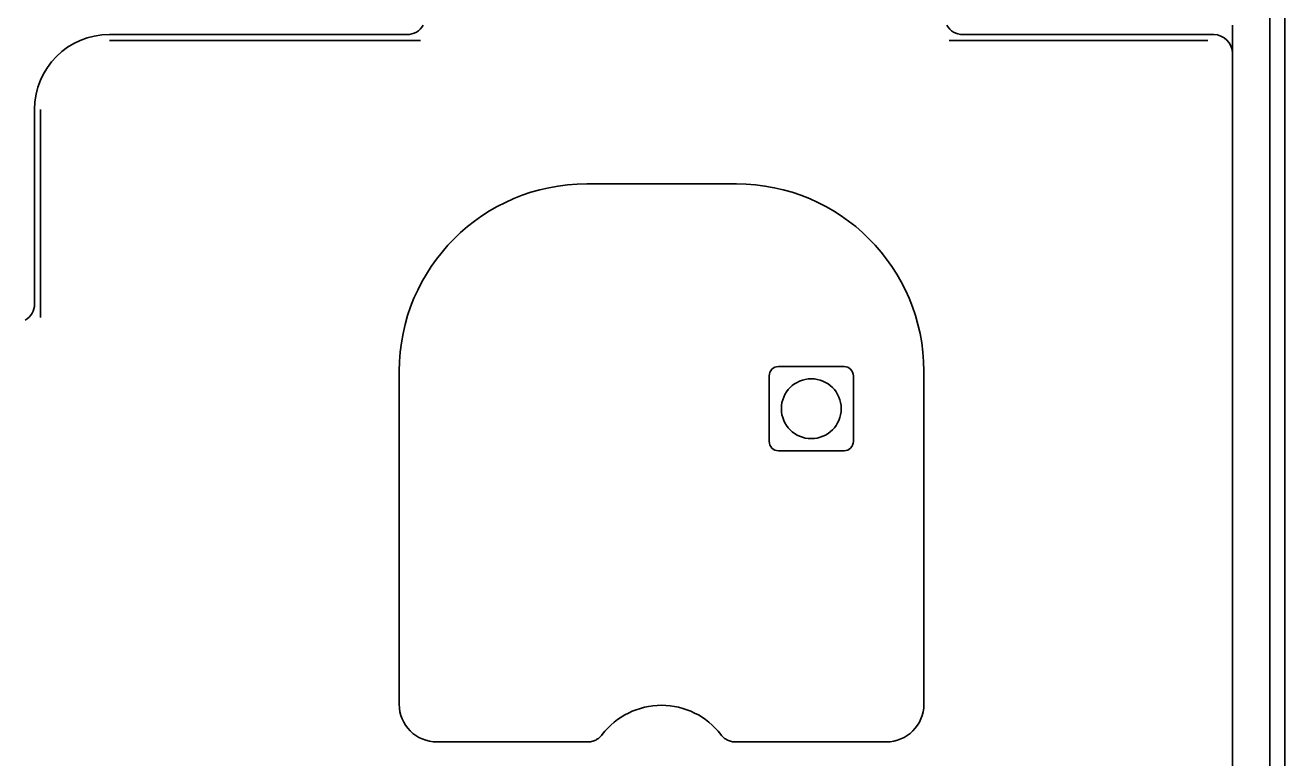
# Model space of a CAD drawing. Extents: x -760 to 4209, y 5795 to 10697.
# Drawn here: x 2643.6 to 2710.9, y 9599.3 to 9638.5 of the extents above; entities that cross this region are included whole.
import ezdxf

# ---------------------------------------------------------------- set-up
doc = ezdxf.new("R2010")
doc.units = 0
doc.header["$LTSCALE"] = 5
doc.layers.add('1', color=7, linetype='CONTINUOUS', true_color=0xffffff)

msp = doc.modelspace()

# ---------------------------------------------------------------- linework, layer by layer
at = {"layer": '1', "color": 7, "linetype": 'Continuous', "lineweight": 35}
for p, q in [((2710.055, 10525.872), (2710.055, 9547.022)), ((2710.855, 9530.022), (2710.855, 9841.922)), ((2708.055, 9546.722), (2708.055, 9638.531)), ((2648.055, 9638.022), (2663.956, 9638.022)), ((2648.055, 9637.706), (2664.683, 9637.706)), ((2692.927, 9637.706), (2706.74, 9637.706)), ((2693.654, 9638.022), (2707.056, 9638.022)), ((2708.055, 9637.022), (2708.055, 9551.022)), ((2644.055, 9623.621), (2644.055, 9634.022)), ((2644.37, 9622.894), (2644.37, 9634.022)), ((2681.555, 9630.039), (2673.555, 9630.039)), ((2663.538, 9620.022), (2663.538, 9602.222)), ((2687.305, 9620.272), (2683.805, 9620.272)), ((2691.572, 9602.222), (2691.572, 9620.022)), ((2683.305, 9619.772), (2683.305, 9616.272)), ((2687.805, 9616.272), (2687.805, 9619.772)), ((2683.805, 9615.772), (2687.305, 9615.772)), ((2665.555, 9600.204), (2673.593, 9600.204)), ((2681.517, 9600.204), (2689.555, 9600.204))]:
    msp.add_line(p, q, dxfattribs=at)
msp.add_circle((2685.555, 9618.02), 1.6, dxfattribs=at)
for centre, radius, start, end in [((2648.055, 9634.022), 4, 90, 180), ((2673.555, 9620.022), 10.017, 90, 180), ((2681.555, 9620.022), 10.017, 0, 90), ((2683.805, 9619.772), 0.5, 90, 180), ((2687.305, 9619.772), 0.5, 0, 90), ((2683.805, 9616.272), 0.5, 180, 270), ((2687.305, 9616.272), 0.5, 270, 0), ((2665.555, 9602.222), 2.017, 180, 270), ((2677.555, 9598.183), 3.983, 37.31922, 142.68078), ((2689.555, 9602.222), 2.017, 270, 0)]:
    msp.add_arc(centre, radius, start, end, dxfattribs=at)
for centre, major_axis, start_param, end_param in [((2663.954, 9639.022), (0.708, -0.708), 5.498396, 6.545231), ((2693.656, 9639.022), (-0.708, -0.708), 6.021139, 7.067974), ((2707.054, 9637.021), (0.708, 0.708), 5.498396, 7.067974), ((2643.054, 9623.622), (0.708, -0.708), 6.021139, 7.067974)]:
    msp.add_ellipse(centre, major_axis=major_axis, ratio=0.998783, start_param=start_param, end_param=end_param, dxfattribs=at)
for points in [[(2673.593, 9600.204), (2673.67, 9600.204), (2673.746, 9600.213), (2673.895, 9600.248), (2673.968, 9600.274), (2674.105, 9600.342), (2674.17, 9600.384), (2674.288, 9600.481), (2674.341, 9600.537), (2674.388, 9600.598)], [(2680.722, 9600.598), (2680.769, 9600.537), (2680.822, 9600.481), (2680.94, 9600.384), (2681.005, 9600.342), (2681.142, 9600.274), (2681.215, 9600.248), (2681.364, 9600.213), (2681.44, 9600.204), (2681.517, 9600.204)]]:
    msp.add_open_spline(points, degree=3, knots=[0, 0, 0, 0, 0.25, 0.25, 0.5, 0.5, 0.75, 0.75, 1, 1, 1, 1], dxfattribs=at)

doc.saveas('drawing.dxf')
